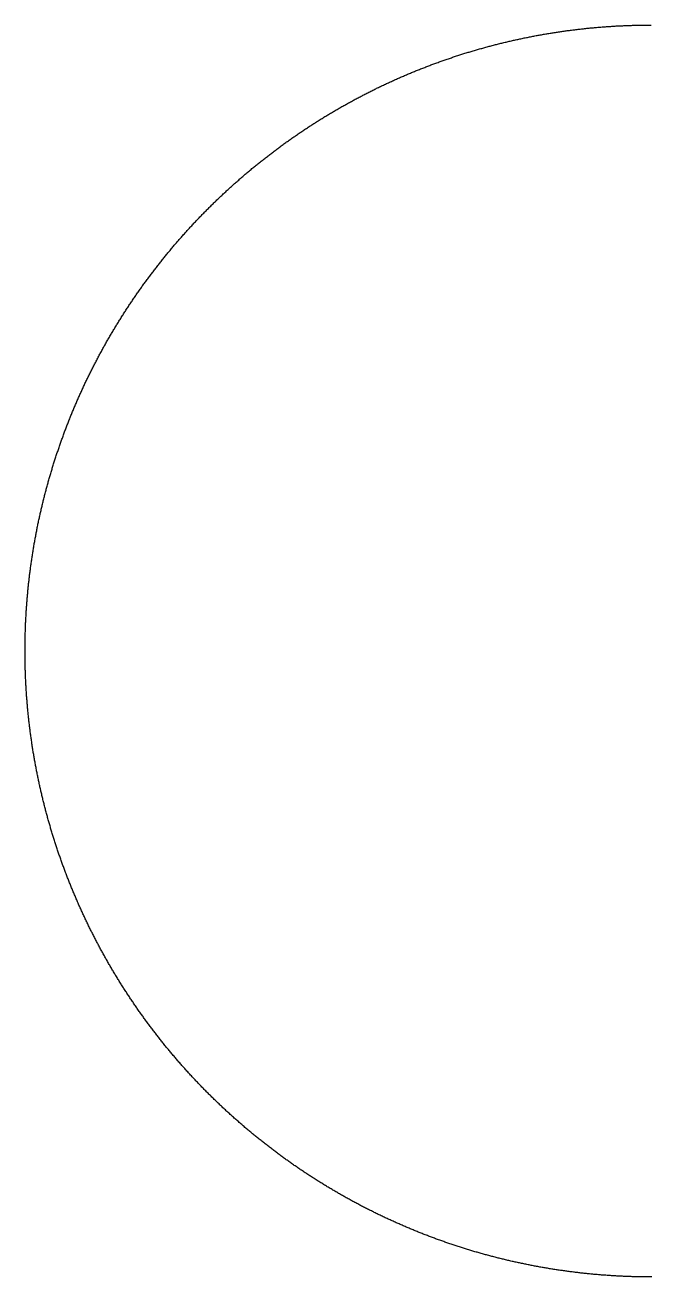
# Model space of a CAD drawing. Header units: metres. Extents: x -238 to 237, y -238 to 237.
# Drawn here: x -237.6 to -0.1, y -237.6 to 237.5 of the extents above; entities that cross this region are included whole.
import ezdxf

# ---------------------------------------------------------------- set-up
doc = ezdxf.new("R2010")
doc.units = ezdxf.units.M

msp = doc.modelspace()

# ---------------------------------------------------------------- linework, layer by layer
msp.add_lwpolyline([(0.25, -237.56), (-0.17, -237.56), (-0.58, -237.56), (-1, -237.56), (-1.41, -237.56), (-1.83, -237.55), (-2.24, -237.55), (-2.65, -237.55), (-3.07, -237.54), (-3.48, -237.53), (-3.9, -237.53), (-4.31, -237.52), (-4.73, -237.51), (-5.14, -237.5), (-5.56, -237.5), (-5.97, -237.49), (-6.39, -237.47), (-6.8, -237.46), (-7.22, -237.45), (-7.63, -237.44), (-8.05, -237.42), (-8.46, -237.41), (-8.87, -237.4), (-9.29, -237.38), (-9.7, -237.36), (-10.12, -237.35), (-10.53, -237.33), (-10.95, -237.31), (-11.36, -237.29), (-11.78, -237.27), (-12.19, -237.25), (-12.6, -237.23), (-13.02, -237.21), (-13.43, -237.18), (-13.85, -237.16), (-14.26, -237.13), (-14.67, -237.11), (-15.09, -237.08), (-15.5, -237.06), (-15.92, -237.03), (-16.33, -237), (-16.74, -236.97), (-17.16, -236.94), (-17.57, -236.91), (-17.99, -236.88), (-18.4, -236.85), (-18.81, -236.82), (-19.23, -236.78), (-19.64, -236.75), (-20.05, -236.72), (-20.47, -236.68), (-20.88, -236.64), (-21.29, -236.61), (-21.71, -236.57), (-22.12, -236.53), (-22.53, -236.49), (-22.94, -236.45), (-23.36, -236.41), (-23.77, -236.37), (-24.18, -236.33), (-24.6, -236.29), (-25.01, -236.25), (-25.42, -236.2), (-25.83, -236.16), (-26.25, -236.11), (-26.66, -236.06), (-27.07, -236.02), (-27.48, -235.97), (-27.89, -235.92), (-28.31, -235.87), (-28.72, -235.82), (-29.13, -235.77), (-29.54, -235.72), (-29.95, -235.67), (-30.36, -235.62), (-30.78, -235.56), (-31.19, -235.51), (-31.6, -235.46), (-32.01, -235.4), (-32.42, -235.34), (-32.83, -235.29), (-33.24, -235.23), (-33.65, -235.17), (-34.06, -235.11), (-34.47, -235.05), (-34.88, -234.99), (-35.29, -234.93), (-35.7, -234.87), (-36.11, -234.81), (-36.52, -234.74), (-36.93, -234.68), (-37.34, -234.61), (-37.75, -234.55), (-38.16, -234.48), (-38.57, -234.42), (-38.98, -234.35), (-39.39, -234.28), (-39.8, -234.21), (-40.21, -234.14), (-40.62, -234.07), (-41.03, -234), (-41.43, -233.93), (-41.84, -233.85), (-42.25, -233.78), (-42.66, -233.71), (-43.07, -233.63), (-43.48, -233.56), (-43.88, -233.48), (-44.29, -233.4), (-44.7, -233.33), (-45.11, -233.25), (-45.51, -233.17), (-45.92, -233.09), (-46.33, -233.01), (-46.73, -232.93), (-47.14, -232.85), (-47.55, -232.76), (-47.95, -232.68), (-48.36, -232.6), (-48.77, -232.51), (-49.17, -232.43), (-49.58, -232.34), (-49.98, -232.25), (-50.39, -232.17), (-50.79, -232.08), (-51.2, -231.99), (-51.6, -231.9), (-52.01, -231.81), (-52.41, -231.72), (-52.82, -231.63), (-53.22, -231.53), (-53.63, -231.44), (-54.03, -231.35), (-54.43, -231.25), (-54.84, -231.16), (-55.24, -231.06), (-55.64, -230.96), (-56.05, -230.87), (-56.45, -230.77), (-56.85, -230.67), (-57.26, -230.57), (-57.66, -230.47), (-58.06, -230.37), (-58.46, -230.27), (-58.87, -230.16), (-59.27, -230.06), (-59.67, -229.96), (-60.07, -229.85), (-60.47, -229.75), (-60.87, -229.64), (-61.27, -229.54), (-61.67, -229.43), (-62.07, -229.32), (-62.48, -229.21), (-62.88, -229.1), (-63.28, -228.99), (-63.67, -228.88), (-64.07, -228.77), (-64.47, -228.66), (-64.87, -228.55), (-65.27, -228.43), (-65.67, -228.32), (-66.07, -228.2), (-66.47, -228.09), (-66.87, -227.97), (-67.26, -227.85), (-67.66, -227.74), (-68.06, -227.62), (-68.46, -227.5), (-68.85, -227.38), (-69.25, -227.26), (-69.65, -227.14), (-70.04, -227.02), (-70.44, -226.89), (-70.84, -226.77), (-71.23, -226.65), (-71.63, -226.52), (-72.02, -226.4), (-72.42, -226.27), (-72.81, -226.14), (-73.21, -226.02), (-73.6, -225.89), (-74, -225.76), (-74.39, -225.63), (-74.78, -225.5), (-75.18, -225.37), (-75.57, -225.24), (-75.97, -225.1), (-76.36, -224.97), (-76.75, -224.84), (-77.14, -224.7), (-77.54, -224.57), (-77.93, -224.43), (-78.32, -224.3), (-78.71, -224.16), (-79.1, -224.02), (-79.49, -223.88), (-79.88, -223.74), (-80.27, -223.61), (-80.66, -223.46), (-81.05, -223.32), (-81.44, -223.18), (-81.83, -223.04), (-82.22, -222.9), (-82.61, -222.75), (-83, -222.61), (-83.39, -222.46), (-83.78, -222.32), (-84.17, -222.17), (-84.55, -222.02), (-84.94, -221.88), (-85.33, -221.73), (-85.72, -221.58), (-86.1, -221.43), (-86.49, -221.28), (-86.88, -221.13), (-87.26, -220.97), (-87.65, -220.82), (-88.03, -220.67), (-88.42, -220.51), (-88.8, -220.36), (-89.19, -220.2), (-89.57, -220.05), (-89.96, -219.89), (-90.34, -219.73), (-90.72, -219.58), (-91.11, -219.42), (-91.49, -219.26), (-91.87, -219.1), (-92.25, -218.94), (-92.64, -218.78), (-93.02, -218.61), (-93.4, -218.45), (-93.78, -218.29), (-94.16, -218.12), (-94.54, -217.96), (-94.92, -217.79), (-95.3, -217.63), (-95.68, -217.46), (-96.06, -217.29), (-96.44, -217.13), (-96.82, -216.96), (-97.2, -216.79), (-97.58, -216.62), (-97.96, -216.45), (-98.33, -216.28), (-98.71, -216.1), (-99.09, -215.93), (-99.47, -215.76), (-99.84, -215.59), (-100.22, -215.41), (-100.6, -215.24), (-100.97, -215.06), (-101.35, -214.88), (-101.72, -214.71), (-102.1, -214.53), (-102.47, -214.35), (-102.84, -214.17), (-103.22, -213.99), (-103.59, -213.81), (-103.97, -213.63), (-104.34, -213.45), (-104.71, -213.26), (-105.08, -213.08), (-105.45, -212.9), (-105.83, -212.71), (-106.2, -212.53), (-106.57, -212.34), (-106.94, -212.16), (-107.31, -211.97), (-107.68, -211.78), (-108.05, -211.59), (-108.42, -211.4), (-108.79, -211.22), (-109.16, -211.03), (-109.52, -210.83), (-109.89, -210.64), (-110.26, -210.45), (-110.63, -210.26), (-110.99, -210.06), (-111.36, -209.87), (-111.73, -209.68), (-112.09, -209.48), (-112.46, -209.28), (-112.82, -209.09), (-113.19, -208.89), (-113.55, -208.69), (-113.92, -208.49), (-114.28, -208.3), (-114.64, -208.1), (-115.01, -207.9), (-115.37, -207.69), (-115.73, -207.49), (-116.1, -207.29), (-116.46, -207.09), (-116.82, -206.88), (-117.18, -206.68), (-117.54, -206.47), (-117.9, -206.27), (-118.26, -206.06), (-118.62, -205.86), (-118.98, -205.65), (-119.34, -205.44), (-119.7, -205.23), (-120.06, -205.02), (-120.41, -204.81), (-120.77, -204.6), (-121.13, -204.39), (-121.48, -204.18), (-121.84, -203.97), (-122.2, -203.76), (-122.55, -203.54), (-122.91, -203.33), (-123.26, -203.11), (-123.62, -202.9), (-123.97, -202.68), (-124.32, -202.46), (-124.68, -202.25), (-125.03, -202.03), (-125.38, -201.81), (-125.74, -201.59), (-126.09, -201.37), (-126.44, -201.15), (-126.79, -200.93), (-127.14, -200.71), (-127.49, -200.49), (-127.84, -200.26), (-128.19, -200.04), (-128.54, -199.82), (-128.89, -199.59), (-129.24, -199.37), (-129.58, -199.14), (-129.93, -198.91), (-130.28, -198.69), (-130.63, -198.46), (-130.97, -198.23), (-131.32, -198), (-131.66, -197.77), (-132.01, -197.54), (-132.35, -197.31), (-132.7, -197.08), (-133.04, -196.85), (-133.39, -196.62), (-133.73, -196.38), (-134.07, -196.15), (-134.41, -195.92), (-134.76, -195.68), (-135.1, -195.44), (-135.44, -195.21), (-135.78, -194.97), (-136.12, -194.73), (-136.46, -194.5), (-136.8, -194.26), (-137.14, -194.02), (-137.48, -193.78), (-137.81, -193.54), (-138.15, -193.3), (-138.49, -193.06), (-138.83, -192.82), (-139.16, -192.57), (-139.5, -192.33), (-139.83, -192.09), (-140.17, -191.84), (-140.5, -191.6), (-140.84, -191.35), (-141.17, -191.1), (-141.51, -190.86), (-141.84, -190.61), (-142.17, -190.36), (-142.5, -190.11), (-142.84, -189.87), (-143.17, -189.62), (-143.5, -189.37), (-143.83, -189.12), (-144.16, -188.86), (-144.49, -188.61), (-144.82, -188.36), (-145.15, -188.11), (-145.47, -187.85), (-145.8, -187.6), (-146.13, -187.34), (-146.46, -187.09), (-146.78, -186.83), (-147.11, -186.58), (-147.43, -186.32), (-147.76, -186.06), (-148.08, -185.8), (-148.41, -185.54), (-148.73, -185.29), (-149.05, -185.03), (-149.38, -184.77), (-149.7, -184.5), (-150.02, -184.24), (-150.34, -183.98), (-150.66, -183.72), (-150.99, -183.45), (-151.31, -183.19), (-151.63, -182.93), (-151.94, -182.66), (-152.26, -182.4), (-152.58, -182.13), (-152.9, -181.86), (-153.22, -181.6), (-153.53, -181.33), (-153.85, -181.06), (-154.17, -180.79), (-154.48, -180.52), (-154.8, -180.25), (-155.11, -179.98), (-155.42, -179.71), (-155.74, -179.44), (-156.05, -179.17), (-156.36, -178.89), (-156.68, -178.62), (-156.99, -178.35), (-157.3, -178.07), (-157.61, -177.8), (-157.92, -177.52), (-158.23, -177.25), (-158.54, -176.97), (-158.85, -176.69), (-159.16, -176.42), (-159.46, -176.14), (-159.77, -175.86), (-160.08, -175.58), (-160.38, -175.3), (-160.69, -175.02), (-161, -174.74), (-161.3, -174.46), (-161.6, -174.18), (-161.91, -173.89), (-162.21, -173.61), (-162.51, -173.33), (-162.82, -173.04), (-163.12, -172.76), (-163.42, -172.47), (-163.72, -172.19), (-164.02, -171.9), (-164.32, -171.62), (-164.62, -171.33), (-164.92, -171.04), (-165.22, -170.75), (-165.52, -170.47), (-165.81, -170.18), (-166.11, -169.89), (-166.41, -169.6), (-166.7, -169.31), (-167, -169.01), (-167.29, -168.72), (-167.59, -168.43), (-167.88, -168.14), (-168.18, -167.84), (-168.47, -167.55), (-168.76, -167.26), (-169.05, -166.96), (-169.34, -166.67), (-169.63, -166.37), (-169.92, -166.07), (-170.21, -165.78), (-170.5, -165.48), (-170.79, -165.18), (-171.08, -164.88), (-171.37, -164.58), (-171.66, -164.29), (-171.94, -163.99), (-172.23, -163.69), (-172.51, -163.38), (-172.8, -163.08), (-173.08, -162.78), (-173.37, -162.48), (-173.65, -162.18), (-173.93, -161.87), (-174.22, -161.57), (-174.5, -161.26), (-174.78, -160.96), (-175.06, -160.65), (-175.34, -160.35), (-175.62, -160.04), (-175.9, -159.74), (-176.18, -159.43), (-176.46, -159.12), (-176.73, -158.81), (-177.01, -158.5), (-177.29, -158.19), (-177.56, -157.88), (-177.84, -157.57), (-178.11, -157.26), (-178.39, -156.95), (-178.66, -156.64), (-178.93, -156.33), (-179.21, -156.02), (-179.48, -155.7), (-179.75, -155.39), (-180.02, -155.08), (-180.29, -154.76), (-180.56, -154.45), (-180.83, -154.13), (-181.1, -153.82), (-181.37, -153.5), (-181.64, -153.18), (-181.9, -152.86), (-182.17, -152.55), (-182.44, -152.23), (-182.7, -151.91), (-182.97, -151.59), (-183.23, -151.27), (-183.5, -150.95), (-183.76, -150.63), (-184.02, -150.31), (-184.28, -149.99), (-184.55, -149.67), (-184.81, -149.34), (-185.07, -149.02), (-185.33, -148.7), (-185.59, -148.37), (-185.85, -148.05), (-186.1, -147.73), (-186.36, -147.4), (-186.62, -147.08), (-186.88, -146.75), (-187.13, -146.42), (-187.39, -146.1), (-187.64, -145.77), (-187.9, -145.44), (-188.15, -145.11), (-188.4, -144.78), (-188.65, -144.46), (-188.91, -144.13), (-189.16, -143.8), (-189.41, -143.47), (-189.66, -143.13), (-189.91, -142.8), (-190.16, -142.47), (-190.41, -142.14), (-190.65, -141.81), (-190.9, -141.47), (-191.15, -141.14), (-191.39, -140.81), (-191.64, -140.47), (-191.89, -140.14), (-192.13, -139.8), (-192.37, -139.47), (-192.62, -139.13), (-192.86, -138.79), (-193.1, -138.46), (-193.34, -138.12), (-193.58, -137.78), (-193.82, -137.44), (-194.06, -137.11), (-194.3, -136.77), (-194.54, -136.43), (-194.78, -136.09), (-195.02, -135.75), (-195.25, -135.41), (-195.49, -135.07), (-195.73, -134.72), (-195.96, -134.38), (-196.2, -134.04), (-196.43, -133.7), (-196.66, -133.35), (-196.89, -133.01), (-197.13, -132.67), (-197.36, -132.32), (-197.59, -131.98), (-197.82, -131.63), (-198.05, -131.29), (-198.28, -130.94), (-198.51, -130.6), (-198.73, -130.25), (-198.96, -129.9), (-199.19, -129.55), (-199.41, -129.21), (-199.64, -128.86), (-199.86, -128.51), (-200.09, -128.16), (-200.31, -127.81), (-200.53, -127.46), (-200.76, -127.11), (-200.98, -126.76), (-201.2, -126.41), (-201.42, -126.06), (-201.64, -125.71), (-201.86, -125.35), (-202.08, -125), (-202.29, -124.65), (-202.51, -124.3), (-202.73, -123.94), (-202.95, -123.59), (-203.16, -123.23), (-203.38, -122.88), (-203.59, -122.52), (-203.8, -122.17), (-204.02, -121.81), (-204.23, -121.46), (-204.44, -121.1), (-204.65, -120.74), (-204.86, -120.38), (-205.07, -120.03), (-205.28, -119.67), (-205.49, -119.31), (-205.7, -118.95), (-205.91, -118.59), (-206.11, -118.23), (-206.32, -117.87), (-206.52, -117.51), (-206.73, -117.15), (-206.93, -116.79), (-207.14, -116.43), (-207.34, -116.07), (-207.54, -115.71), (-207.74, -115.34), (-207.95, -114.98), (-208.15, -114.62), (-208.35, -114.25), (-208.55, -113.89), (-208.74, -113.53), (-208.94, -113.16), (-209.14, -112.8), (-209.34, -112.43), (-209.53, -112.07), (-209.73, -111.7), (-209.92, -111.33), (-210.12, -110.97), (-210.31, -110.6), (-210.5, -110.23), (-210.69, -109.86), (-210.89, -109.5), (-211.08, -109.13), (-211.27, -108.76), (-211.46, -108.39), (-211.65, -108.02), (-211.83, -107.65), (-212.02, -107.28), (-212.21, -106.91), (-212.4, -106.54), (-212.58, -106.17), (-212.77, -105.8), (-212.95, -105.43), (-213.13, -105.06), (-213.32, -104.68), (-213.5, -104.31), (-213.68, -103.94), (-213.86, -103.57), (-214.04, -103.19), (-214.22, -102.82), (-214.4, -102.44), (-214.58, -102.07), (-214.76, -101.69), (-214.94, -101.32), (-215.11, -100.94), (-215.29, -100.57), (-215.46, -100.19), (-215.64, -99.82), (-215.81, -99.44), (-215.99, -99.06), (-216.16, -98.69), (-216.33, -98.31), (-216.5, -97.93), (-216.67, -97.55), (-216.84, -97.17), (-217.01, -96.8), (-217.18, -96.42), (-217.35, -96.04), (-217.52, -95.66), (-217.68, -95.28), (-217.85, -94.9), (-218.02, -94.52), (-218.18, -94.14), (-218.34, -93.76), (-218.51, -93.38), (-218.67, -92.99), (-218.83, -92.61), (-218.99, -92.23), (-219.15, -91.85), (-219.31, -91.46), (-219.47, -91.08), (-219.63, -90.7), (-219.79, -90.31), (-219.95, -89.93), (-220.1, -89.55), (-220.26, -89.16), (-220.42, -88.78), (-220.57, -88.39), (-220.73, -88.01), (-220.88, -87.62), (-221.03, -87.24), (-221.18, -86.85), (-221.33, -86.46), (-221.49, -86.08), (-221.64, -85.69), (-221.78, -85.3), (-221.93, -84.92), (-222.08, -84.53), (-222.23, -84.14), (-222.38, -83.75), (-222.52, -83.37), (-222.67, -82.98), (-222.81, -82.59), (-222.95, -82.2), (-223.1, -81.81), (-223.24, -81.42), (-223.38, -81.03), (-223.52, -80.64), (-223.66, -80.25), (-223.8, -79.86), (-223.94, -79.47), (-224.08, -79.08), (-224.22, -78.69), (-224.36, -78.3), (-224.49, -77.9), (-224.63, -77.51), (-224.76, -77.12), (-224.9, -76.73), (-225.03, -76.33), (-225.16, -75.94), (-225.3, -75.55), (-225.43, -75.15), (-225.56, -74.76), (-225.69, -74.37), (-225.82, -73.97), (-225.95, -73.58), (-226.08, -73.18), (-226.2, -72.79), (-226.33, -72.39), (-226.46, -72), (-226.58, -71.6), (-226.71, -71.21), (-226.83, -70.81), (-226.95, -70.42), (-227.08, -70.02), (-227.2, -69.62), (-227.32, -69.23), (-227.44, -68.83), (-227.56, -68.43), (-227.68, -68.04), (-227.8, -67.64), (-227.92, -67.24), (-228.03, -66.84), (-228.15, -66.44), (-228.27, -66.05), (-228.38, -65.65), (-228.5, -65.25), (-228.61, -64.85), (-228.72, -64.45), (-228.83, -64.05), (-228.95, -63.65), (-229.06, -63.25), (-229.17, -62.85), (-229.28, -62.45), (-229.38, -62.05), (-229.49, -61.65), (-229.6, -61.25), (-229.71, -60.85), (-229.81, -60.45), (-229.92, -60.05), (-230.02, -59.65), (-230.13, -59.25), (-230.23, -58.84), (-230.33, -58.44), (-230.43, -58.04), (-230.53, -57.64), (-230.64, -57.23), (-230.73, -56.83), (-230.83, -56.43), (-230.93, -56.03), (-231.03, -55.62), (-231.13, -55.22), (-231.22, -54.82), (-231.32, -54.41), (-231.41, -54.01), (-231.51, -53.6), (-231.6, -53.2), (-231.69, -52.8), (-231.78, -52.39), (-231.88, -51.99), (-231.97, -51.58), (-232.06, -51.18), (-232.14, -50.77), (-232.23, -50.37), (-232.32, -49.96), (-232.41, -49.56), (-232.49, -49.15), (-232.58, -48.74), (-232.66, -48.34), (-232.75, -47.93), (-232.83, -47.53), (-232.91, -47.12), (-233, -46.71), (-233.08, -46.31), (-233.16, -45.9), (-233.24, -45.49), (-233.32, -45.08), (-233.4, -44.68), (-233.47, -44.27), (-233.55, -43.86), (-233.63, -43.45), (-233.7, -43.05), (-233.78, -42.64), (-233.85, -42.23), (-233.92, -41.82), (-234, -41.41), (-234.07, -41), (-234.14, -40.6), (-234.21, -40.19), (-234.28, -39.78), (-234.35, -39.37), (-234.42, -38.96), (-234.49, -38.55), (-234.55, -38.14), (-234.62, -37.73), (-234.69, -37.32), (-234.75, -36.91), (-234.81, -36.5), (-234.88, -36.09), (-234.94, -35.68), (-235, -35.27), (-235.06, -34.86), (-235.12, -34.45), (-235.18, -34.04), (-235.24, -33.63), (-235.3, -33.22), (-235.36, -32.81), (-235.42, -32.4), (-235.47, -31.99), (-235.53, -31.58), (-235.58, -31.17), (-235.64, -30.75), (-235.69, -30.34), (-235.74, -29.93), (-235.79, -29.52), (-235.85, -29.11), (-235.9, -28.7), (-235.95, -28.29), (-236, -27.87), (-236.04, -27.46), (-236.09, -27.05), (-236.14, -26.64), (-236.18, -26.22), (-236.23, -25.81), (-236.27, -25.4), (-236.32, -24.99), (-236.36, -24.58), (-236.4, -24.16), (-236.45, -23.75), (-236.49, -23.34), (-236.53, -22.92), (-236.57, -22.51), (-236.61, -22.1), (-236.64, -21.69), (-236.68, -21.27), (-236.72, -20.86), (-236.76, -20.45), (-236.79, -20.03), (-236.83, -19.62), (-236.86, -19.21), (-236.89, -18.79), (-236.92, -18.38), (-236.96, -17.97), (-236.99, -17.55), (-237.02, -17.14), (-237.05, -16.72), (-237.08, -16.31), (-237.1, -15.9), (-237.13, -15.48), (-237.16, -15.07), (-237.18, -14.65), (-237.21, -14.24), (-237.23, -13.83), (-237.26, -13.41), (-237.28, -13), (-237.3, -12.58), (-237.33, -12.17), (-237.35, -11.76), (-237.37, -11.34), (-237.39, -10.93), (-237.4, -10.51), (-237.42, -10.1), (-237.44, -9.68), (-237.46, -9.27), (-237.47, -8.85), (-237.49, -8.44), (-237.5, -8.03), (-237.52, -7.61), (-237.53, -7.2), (-237.54, -6.78), (-237.55, -6.37), (-237.56, -5.95), (-237.57, -5.54), (-237.58, -5.12), (-237.59, -4.71), (-237.6, -4.29), (-237.61, -3.88), (-237.61, -3.46), (-237.62, -3.05), (-237.62, -2.63), (-237.63, -2.22), (-237.63, -1.8), (-237.63, -1.39), (-237.64, -0.98), (-237.64, -0.56), (-237.64, -0.15), (-237.64, 0.27), (-237.64, 0.68), (-237.64, 1.1), (-237.63, 1.51), (-237.63, 1.93), (-237.63, 2.34), (-237.62, 2.76), (-237.62, 3.17), (-237.61, 3.59), (-237.6, 4), (-237.6, 4.42), (-237.59, 4.83), (-237.58, 5.25), (-237.57, 5.66), (-237.56, 6.08), (-237.55, 6.49), (-237.54, 6.91), (-237.52, 7.32), (-237.51, 7.73), (-237.5, 8.15), (-237.48, 8.56), (-237.47, 8.98), (-237.45, 9.39), (-237.43, 9.81), (-237.42, 10.22), (-237.4, 10.64), (-237.38, 11.05), (-237.36, 11.46), (-237.34, 11.88), (-237.32, 12.29), (-237.3, 12.71), (-237.27, 13.12), (-237.25, 13.54), (-237.23, 13.95), (-237.2, 14.36), (-237.18, 14.78), (-237.15, 15.19), (-237.12, 15.61), (-237.1, 16.02), (-237.07, 16.43), (-237.04, 16.85), (-237.01, 17.26), (-236.98, 17.67), (-236.95, 18.09), (-236.92, 18.5), (-236.88, 18.92), (-236.85, 19.33), (-236.82, 19.74), (-236.78, 20.16), (-236.74, 20.57), (-236.71, 20.98), (-236.67, 21.4), (-236.63, 21.81), (-236.6, 22.22), (-236.56, 22.63), (-236.52, 23.05), (-236.48, 23.46), (-236.43, 23.87), (-236.39, 24.29), (-236.35, 24.7), (-236.31, 25.11), (-236.26, 25.52), (-236.22, 25.94), (-236.17, 26.35), (-236.12, 26.76), (-236.08, 27.17), (-236.03, 27.58), (-235.98, 28), (-235.93, 28.41), (-235.88, 28.82), (-235.83, 29.23), (-235.78, 29.64), (-235.73, 30.05), (-235.67, 30.47), (-235.62, 30.88), (-235.57, 31.29), (-235.51, 31.7), (-235.46, 32.11), (-235.4, 32.52), (-235.34, 32.93), (-235.28, 33.34), (-235.23, 33.75), (-235.17, 34.16), (-235.11, 34.57), (-235.05, 34.99), (-234.98, 35.4), (-234.92, 35.81), (-234.86, 36.22), (-234.79, 36.63), (-234.73, 37.04), (-234.67, 37.44), (-234.6, 37.85), (-234.53, 38.26), (-234.47, 38.67), (-234.4, 39.08), (-234.33, 39.49), (-234.26, 39.9), (-234.19, 40.31), (-234.12, 40.72), (-234.05, 41.13), (-233.98, 41.54), (-233.9, 41.94), (-233.83, 42.35), (-233.75, 42.76), (-233.68, 43.17), (-233.6, 43.58), (-233.53, 43.98), (-233.45, 44.39), (-233.37, 44.8), (-233.29, 45.21), (-233.21, 45.61), (-233.13, 46.02), (-233.05, 46.43), (-232.97, 46.83), (-232.89, 47.24), (-232.81, 47.65), (-232.72, 48.05), (-232.64, 48.46), (-232.55, 48.86), (-232.47, 49.27), (-232.38, 49.68), (-232.29, 50.08), (-232.21, 50.49), (-232.12, 50.89), (-232.03, 51.3), (-231.94, 51.7), (-231.85, 52.11), (-231.76, 52.51), (-231.66, 52.92), (-231.57, 53.32), (-231.48, 53.72), (-231.38, 54.13), (-231.29, 54.53), (-231.19, 54.94), (-231.1, 55.34), (-231, 55.74), (-230.9, 56.15), (-230.8, 56.55), (-230.7, 56.95), (-230.6, 57.35), (-230.5, 57.76), (-230.4, 58.16), (-230.3, 58.56), (-230.2, 58.96), (-230.09, 59.36), (-229.99, 59.77), (-229.89, 60.17), (-229.78, 60.57), (-229.67, 60.97), (-229.57, 61.37), (-229.46, 61.77), (-229.35, 62.17), (-229.24, 62.57), (-229.13, 62.97), (-229.02, 63.37), (-228.91, 63.77), (-228.8, 64.17), (-228.69, 64.57), (-228.57, 64.97), (-228.46, 65.37), (-228.34, 65.77), (-228.23, 66.16), (-228.11, 66.56), (-228, 66.96), (-227.88, 67.36), (-227.76, 67.76), (-227.64, 68.15), (-227.52, 68.55), (-227.4, 68.95), (-227.28, 69.35), (-227.16, 69.74), (-227.04, 70.14), (-226.92, 70.53), (-226.79, 70.93), (-226.67, 71.33), (-226.54, 71.72), (-226.42, 72.12), (-226.29, 72.51), (-226.16, 72.91), (-226.04, 73.3), (-225.91, 73.7), (-225.78, 74.09), (-225.65, 74.48), (-225.52, 74.88), (-225.39, 75.27), (-225.25, 75.66), (-225.12, 76.06), (-224.99, 76.45), (-224.85, 76.84), (-224.72, 77.24), (-224.58, 77.63), (-224.45, 78.02), (-224.31, 78.41), (-224.17, 78.8), (-224.04, 79.19), (-223.9, 79.58), (-223.76, 79.98), (-223.62, 80.37), (-223.48, 80.76), (-223.34, 81.15), (-223.19, 81.54), (-223.05, 81.93), (-222.91, 82.31), (-222.76, 82.7), (-222.62, 83.09), (-222.47, 83.48), (-222.33, 83.87), (-222.18, 84.26), (-222.03, 84.64), (-221.88, 85.03), (-221.74, 85.42), (-221.59, 85.81), (-221.44, 86.19), (-221.28, 86.58), (-221.13, 86.96), (-220.98, 87.35), (-220.83, 87.74), (-220.67, 88.12), (-220.52, 88.51), (-220.36, 88.89), (-220.21, 89.28), (-220.05, 89.66), (-219.9, 90.04), (-219.74, 90.43), (-219.58, 90.81), (-219.42, 91.19), (-219.26, 91.58), (-219.1, 91.96), (-218.94, 92.34), (-218.78, 92.72), (-218.62, 93.11), (-218.45, 93.49), (-218.29, 93.87), (-218.12, 94.25), (-217.96, 94.63), (-217.79, 95.01), (-217.63, 95.39), (-217.46, 95.77), (-217.29, 96.15), (-217.12, 96.53), (-216.96, 96.91), (-216.79, 97.29), (-216.62, 97.66), (-216.44, 98.04), (-216.27, 98.42), (-216.1, 98.8), (-215.93, 99.17), (-215.75, 99.55), (-215.58, 99.93), (-215.4, 100.3), (-215.23, 100.68), (-215.05, 101.05), (-214.88, 101.43), (-214.7, 101.8), (-214.52, 102.18), (-214.34, 102.55), (-214.16, 102.93), (-213.98, 103.3), (-213.8, 103.67), (-213.62, 104.05), (-213.44, 104.42), (-213.25, 104.79), (-213.07, 105.16), (-212.89, 105.54), (-212.7, 105.91), (-212.52, 106.28), (-212.33, 106.65), (-212.14, 107.02), (-211.96, 107.39), (-211.77, 107.76), (-211.58, 108.13), (-211.39, 108.5), (-211.2, 108.87), (-211.01, 109.23), (-210.82, 109.6), (-210.63, 109.97), (-210.43, 110.34), (-210.24, 110.71), (-210.05, 111.07), (-209.85, 111.44), (-209.66, 111.8), (-209.46, 112.17), (-209.27, 112.54), (-209.07, 112.9), (-208.87, 113.27), (-208.67, 113.63), (-208.47, 113.99), (-208.28, 114.36), (-208.07, 114.72), (-207.87, 115.08), (-207.67, 115.45), (-207.47, 115.81), (-207.27, 116.17), (-207.06, 116.53), (-206.86, 116.89), (-206.66, 117.25), (-206.45, 117.61), (-206.25, 117.98), (-206.04, 118.33), (-205.83, 118.69), (-205.62, 119.05), (-205.42, 119.41), (-205.21, 119.77), (-205, 120.13), (-204.79, 120.49), (-204.58, 120.84), (-204.36, 121.2), (-204.15, 121.56), (-203.94, 121.91), (-203.73, 122.27), (-203.51, 122.62), (-203.3, 122.98), (-203.08, 123.33), (-202.87, 123.69), (-202.65, 124.04), (-202.43, 124.4), (-202.22, 124.75), (-202, 125.1), (-201.78, 125.45), (-201.56, 125.81), (-201.34, 126.16), (-201.12, 126.51), (-200.9, 126.86), (-200.68, 127.21), (-200.45, 127.56), (-200.23, 127.91), (-200.01, 128.26), (-199.78, 128.61), (-199.56, 128.96), (-199.33, 129.3), (-199.1, 129.65), (-198.88, 130), (-198.65, 130.35), (-198.42, 130.69), (-198.19, 131.04), (-197.96, 131.38), (-197.73, 131.73), (-197.5, 132.07), (-197.27, 132.42), (-197.04, 132.76), (-196.81, 133.11), (-196.58, 133.45), (-196.34, 133.79), (-196.11, 134.14), (-195.87, 134.48), (-195.64, 134.82), (-195.4, 135.16), (-195.17, 135.5), (-194.93, 135.84), (-194.69, 136.18), (-194.45, 136.52), (-194.21, 136.86), (-193.98, 137.2), (-193.74, 137.54), (-193.49, 137.88), (-193.25, 138.21), (-193.01, 138.55), (-192.77, 138.89), (-192.53, 139.22), (-192.28, 139.56), (-192.04, 139.89), (-191.79, 140.23), (-191.55, 140.56), (-191.3, 140.9), (-191.06, 141.23), (-190.81, 141.56), (-190.56, 141.9), (-190.31, 142.23), (-190.07, 142.56), (-189.82, 142.89), (-189.57, 143.22), (-189.32, 143.55), (-189.06, 143.88), (-188.81, 144.21), (-188.56, 144.54), (-188.31, 144.87), (-188.05, 145.2), (-187.8, 145.53), (-187.55, 145.86), (-187.29, 146.18), (-187.04, 146.51), (-186.78, 146.84), (-186.52, 147.16), (-186.26, 147.49), (-186.01, 147.81), (-185.75, 148.14), (-185.49, 148.46), (-185.23, 148.78), (-184.97, 149.11), (-184.71, 149.43), (-184.45, 149.75), (-184.19, 150.07), (-183.92, 150.39), (-183.66, 150.72), (-183.4, 151.04), (-183.13, 151.36), (-182.87, 151.68), (-182.6, 151.99), (-182.34, 152.31), (-182.07, 152.63), (-181.8, 152.95), (-181.54, 153.27), (-181.27, 153.58), (-181, 153.9), (-180.73, 154.21), (-180.46, 154.53), (-180.19, 154.84), (-179.92, 155.16), (-179.65, 155.47), (-179.38, 155.78), (-179.1, 156.1), (-178.83, 156.41), (-178.56, 156.72), (-178.28, 157.03), (-178.01, 157.34), (-177.73, 157.65), (-177.46, 157.96), (-177.18, 158.27), (-176.9, 158.58), (-176.63, 158.89), (-176.35, 159.2), (-176.07, 159.51), (-175.79, 159.81), (-175.51, 160.12), (-175.23, 160.43), (-174.95, 160.73), (-174.67, 161.04), (-174.39, 161.34), (-174.11, 161.65), (-173.82, 161.95), (-173.54, 162.25), (-173.26, 162.56), (-172.97, 162.86), (-172.69, 163.16), (-172.4, 163.46), (-172.12, 163.76), (-171.83, 164.06), (-171.54, 164.36), (-171.26, 164.66), (-170.97, 164.96), (-170.68, 165.26), (-170.39, 165.55), (-170.1, 165.85), (-169.81, 166.15), (-169.52, 166.44), (-169.23, 166.74), (-168.94, 167.03), (-168.65, 167.33), (-168.36, 167.62), (-168.06, 167.92), (-167.77, 168.21), (-167.47, 168.5), (-167.18, 168.79), (-166.88, 169.09), (-166.59, 169.38), (-166.29, 169.67), (-166, 169.96), (-165.7, 170.25), (-165.4, 170.54), (-165.1, 170.82), (-164.8, 171.11), (-164.51, 171.4), (-164.21, 171.69), (-163.91, 171.97), (-163.6, 172.26), (-163.3, 172.54), (-163, 172.83), (-162.7, 173.11), (-162.4, 173.4), (-162.09, 173.68), (-161.79, 173.96), (-161.49, 174.24), (-161.18, 174.53), (-160.88, 174.81), (-160.57, 175.09), (-160.27, 175.37), (-159.96, 175.65), (-159.65, 175.92), (-159.34, 176.2), (-159.04, 176.48), (-158.73, 176.76), (-158.42, 177.04), (-158.11, 177.31), (-157.8, 177.59), (-157.49, 177.86), (-157.18, 178.14), (-156.87, 178.41), (-156.55, 178.68), (-156.24, 178.96), (-155.93, 179.23), (-155.62, 179.5), (-155.3, 179.77), (-154.99, 180.04), (-154.67, 180.31), (-154.36, 180.58), (-154.04, 180.85), (-153.73, 181.12), (-153.41, 181.39), (-153.09, 181.66), (-152.77, 181.92), (-152.46, 182.19), (-152.14, 182.46), (-151.82, 182.72), (-151.5, 182.99), (-151.18, 183.25), (-150.86, 183.51), (-150.54, 183.78), (-150.22, 184.04), (-149.9, 184.3), (-149.57, 184.56), (-149.25, 184.82), (-148.93, 185.08), (-148.6, 185.34), (-148.28, 185.6), (-147.96, 185.86), (-147.63, 186.12), (-147.31, 186.37), (-146.98, 186.63), (-146.65, 186.89), (-146.33, 187.14), (-146, 187.4), (-145.67, 187.65), (-145.34, 187.91), (-145.02, 188.16), (-144.69, 188.41), (-144.36, 188.66), (-144.03, 188.92), (-143.7, 189.17), (-143.37, 189.42), (-143.04, 189.67), (-142.7, 189.92), (-142.37, 190.17), (-142.04, 190.41), (-141.71, 190.66), (-141.37, 190.91), (-141.04, 191.16), (-140.71, 191.4), (-140.37, 191.65), (-140.04, 191.89), (-139.7, 192.13), (-139.37, 192.38), (-139.03, 192.62), (-138.69, 192.86), (-138.36, 193.11), (-138.02, 193.35), (-137.68, 193.59), (-137.34, 193.83), (-137, 194.07), (-136.66, 194.31), (-136.32, 194.54), (-135.98, 194.78), (-135.64, 195.02), (-135.3, 195.25), (-134.96, 195.49), (-134.62, 195.73), (-134.28, 195.96), (-133.94, 196.19), (-133.59, 196.43), (-133.25, 196.66), (-132.91, 196.89), (-132.56, 197.12), (-132.22, 197.35), (-131.87, 197.59), (-131.53, 197.82), (-131.18, 198.04), (-130.83, 198.27), (-130.49, 198.5), (-130.14, 198.73), (-129.79, 198.96), (-129.45, 199.18), (-129.1, 199.41), (-128.75, 199.63), (-128.4, 199.86), (-128.05, 200.08), (-127.7, 200.3), (-127.35, 200.53), (-127, 200.75), (-126.65, 200.97), (-126.3, 201.19), (-125.95, 201.41), (-125.6, 201.63), (-125.24, 201.85), (-124.89, 202.07), (-124.54, 202.28), (-124.18, 202.5), (-123.83, 202.72), (-123.48, 202.93), (-123.12, 203.15), (-122.77, 203.36), (-122.41, 203.58), (-122.05, 203.79), (-121.7, 204), (-121.34, 204.21), (-120.98, 204.43), (-120.63, 204.64), (-120.27, 204.85), (-119.91, 205.06), (-119.55, 205.26), (-119.19, 205.47), (-118.84, 205.68), (-118.48, 205.89), (-118.12, 206.09), (-117.76, 206.3), (-117.4, 206.51), (-117.03, 206.71), (-116.67, 206.91), (-116.31, 207.12), (-115.95, 207.32), (-115.59, 207.52), (-115.22, 207.72), (-114.86, 207.92), (-114.5, 208.12), (-114.13, 208.32), (-113.77, 208.52), (-113.41, 208.72), (-113.04, 208.92), (-112.68, 209.11), (-112.31, 209.31), (-111.95, 209.51), (-111.58, 209.7), (-111.21, 209.9), (-110.85, 210.09), (-110.48, 210.28), (-110.11, 210.48), (-109.74, 210.67), (-109.38, 210.86), (-109.01, 211.05), (-108.64, 211.24), (-108.27, 211.43), (-107.9, 211.62), (-107.53, 211.8), (-107.16, 211.99), (-106.79, 212.18), (-106.42, 212.36), (-106.05, 212.55), (-105.68, 212.73), (-105.3, 212.92), (-104.93, 213.1), (-104.56, 213.28), (-104.19, 213.47), (-103.81, 213.65), (-103.44, 213.83), (-103.07, 214.01), (-102.69, 214.19), (-102.32, 214.37), (-101.94, 214.54), (-101.57, 214.72), (-101.19, 214.9), (-100.82, 215.08), (-100.44, 215.25), (-100.07, 215.43), (-99.69, 215.6), (-99.31, 215.77), (-98.94, 215.95), (-98.56, 216.12), (-98.18, 216.29), (-97.8, 216.46), (-97.43, 216.63), (-97.05, 216.8), (-96.67, 216.97), (-96.29, 217.14), (-95.91, 217.31), (-95.53, 217.47), (-95.15, 217.64), (-94.77, 217.81), (-94.39, 217.97), (-94.01, 218.13), (-93.63, 218.3), (-93.25, 218.46), (-92.86, 218.62), (-92.48, 218.79), (-92.1, 218.95), (-91.72, 219.11), (-91.33, 219.27), (-90.95, 219.43), (-90.57, 219.58), (-90.18, 219.74), (-89.8, 219.9), (-89.42, 220.05), (-89.03, 220.21), (-88.65, 220.36), (-88.26, 220.52), (-87.88, 220.67), (-87.49, 220.83), (-87.1, 220.98), (-86.72, 221.13), (-86.33, 221.28), (-85.94, 221.43), (-85.56, 221.58), (-85.17, 221.73), (-84.78, 221.88), (-84.4, 222.03), (-84.01, 222.17), (-83.62, 222.32), (-83.23, 222.46), (-82.84, 222.61), (-82.45, 222.75), (-82.06, 222.9), (-81.67, 223.04), (-81.29, 223.18), (-80.9, 223.32), (-80.51, 223.46), (-80.11, 223.6), (-79.72, 223.74), (-79.33, 223.88), (-78.94, 224.02), (-78.55, 224.16), (-78.16, 224.29), (-77.77, 224.43), (-77.37, 224.56), (-76.98, 224.7), (-76.59, 224.83), (-76.2, 224.97), (-75.8, 225.1), (-75.41, 225.23), (-75.02, 225.36), (-74.62, 225.49), (-74.23, 225.62), (-73.84, 225.75), (-73.44, 225.88), (-73.05, 226.01), (-72.65, 226.13), (-72.26, 226.26), (-71.86, 226.39), (-71.47, 226.51), (-71.07, 226.64), (-70.67, 226.76), (-70.28, 226.88), (-69.88, 227), (-69.48, 227.13), (-69.09, 227.25), (-68.69, 227.37), (-68.29, 227.49), (-67.9, 227.6), (-67.5, 227.72), (-67.1, 227.84), (-66.7, 227.96), (-66.3, 228.07), (-65.91, 228.19), (-65.51, 228.3), (-65.11, 228.42), (-64.71, 228.53), (-64.31, 228.64), (-63.91, 228.75), (-63.51, 228.86), (-63.11, 228.98), (-62.71, 229.08), (-62.31, 229.19), (-61.91, 229.3), (-61.51, 229.41), (-61.11, 229.52), (-60.71, 229.62), (-60.31, 229.73), (-59.9, 229.83), (-59.5, 229.94), (-59.1, 230.04), (-58.7, 230.14), (-58.3, 230.25), (-57.9, 230.35), (-57.49, 230.45), (-57.09, 230.55), (-56.69, 230.65), (-56.28, 230.74), (-55.88, 230.84), (-55.48, 230.94), (-55.07, 231.04), (-54.67, 231.13), (-54.27, 231.23), (-53.86, 231.32), (-53.46, 231.41), (-53.05, 231.51), (-52.65, 231.6), (-52.25, 231.69), (-51.84, 231.78), (-51.44, 231.87), (-51.03, 231.96), (-50.63, 232.05), (-50.22, 232.14), (-49.81, 232.22), (-49.41, 232.31), (-49, 232.4), (-48.6, 232.48), (-48.19, 232.57), (-47.78, 232.65), (-47.38, 232.73), (-46.97, 232.81), (-46.57, 232.9), (-46.16, 232.98), (-45.75, 233.06), (-45.34, 233.14), (-44.94, 233.21), (-44.53, 233.29), (-44.12, 233.37), (-43.71, 233.45), (-43.31, 233.52), (-42.9, 233.6), (-42.49, 233.67), (-42.08, 233.75), (-41.67, 233.82), (-41.27, 233.89), (-40.86, 233.96), (-40.45, 234.03), (-40.04, 234.1), (-39.63, 234.17), (-39.22, 234.24), (-38.81, 234.31), (-38.4, 234.38), (-37.99, 234.44), (-37.58, 234.51), (-37.17, 234.57), (-36.76, 234.64), (-36.35, 234.7), (-35.94, 234.76), (-35.53, 234.83), (-35.12, 234.89), (-34.71, 234.95), (-34.3, 235.01), (-33.89, 235.07), (-33.48, 235.13), (-33.07, 235.18), (-32.66, 235.24), (-32.25, 235.3), (-31.84, 235.35), (-31.43, 235.41), (-31.02, 235.46), (-30.6, 235.52), (-30.19, 235.57), (-29.78, 235.62), (-29.37, 235.67), (-28.96, 235.72), (-28.55, 235.77), (-28.13, 235.82), (-27.72, 235.87), (-27.31, 235.92), (-26.9, 235.97), (-26.49, 236.01), (-26.07, 236.06), (-25.66, 236.1), (-25.25, 236.15), (-24.84, 236.19), (-24.42, 236.24), (-24.01, 236.28), (-23.6, 236.32), (-23.19, 236.36), (-22.77, 236.4), (-22.36, 236.44), (-21.95, 236.48), (-21.53, 236.51), (-21.12, 236.55), (-20.71, 236.59), (-20.29, 236.62), (-19.88, 236.66), (-19.47, 236.69), (-19.05, 236.73), (-18.64, 236.76), (-18.23, 236.79), (-17.81, 236.82), (-17.4, 236.85), (-16.99, 236.88), (-16.57, 236.91), (-16.16, 236.94), (-15.74, 236.97), (-15.33, 236.99), (-14.92, 237.02), (-14.5, 237.05), (-14.09, 237.07), (-13.67, 237.1), (-13.26, 237.12), (-12.85, 237.14), (-12.43, 237.16), (-12.02, 237.18), (-11.6, 237.2), (-11.19, 237.22), (-10.77, 237.24), (-10.36, 237.26), (-9.95, 237.28), (-9.53, 237.3), (-9.12, 237.31), (-8.7, 237.33), (-8.29, 237.34), (-7.87, 237.36), (-7.46, 237.37), (-7.04, 237.38), (-6.63, 237.39), (-6.21, 237.4), (-5.8, 237.41), (-5.39, 237.42), (-4.97, 237.43), (-4.56, 237.44), (-4.14, 237.45), (-3.73, 237.46), (-3.31, 237.46), (-2.9, 237.47), (-2.48, 237.47), (-2.07, 237.47), (-1.65, 237.48), (-1.24, 237.48), (-0.82, 237.48), (-0.41, 237.48), (0.01, 237.48)])

doc.saveas('drawing.dxf')
